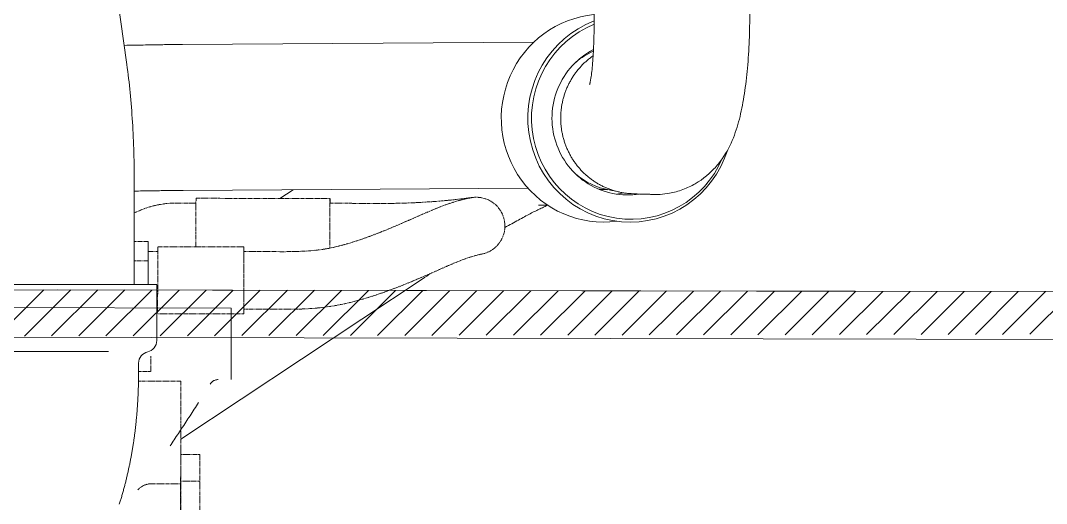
# Model space of a CAD drawing. Extents: x 766778 to 845620, y 133762 to 209800.
# Drawn here: x 787161 to 787697, y 190345 to 190597 of the extents above; entities that cross this region are included whole.
import ezdxf

# ---------------------------------------------------------------- set-up
doc = ezdxf.new("R2010")
doc.units = 0
doc.header["$MEASUREMENT"] = 0
doc.linetypes.add('PHANTOM', pattern=[2.5, 1.25, -0.25, 0.25, -0.25, 0.25, -0.25])
doc.layers.get('0').update_dxf_attribs({"color": 1, "linetype": 'CONTINUOUS'})
for name, color, linetype, lineweight in [('LA-4748_SHOWN', 2, 'CONTINUOUS', 53), ('LA-5075_SHOWN', 2, 'CONTINUOUS', 53), ('PHANTOM_LINES', 4, 'PHANTOM', 25)]:
    doc.layers.add(name, color=color, linetype=linetype, lineweight=lineweight)

# ---------------------------------------------------------------- blocks, each defined once
blk = doc.blocks.new('HE 3516C HSL RH')
at = {"layer": 'LA-5075_SHOWN', "color": 252, "lineweight": 5}
for p, q in [((-6041.42, 185.18), (-6050.39, 249.07)), ((-6012.44, 195.74), (-5828.94, 197.2)), ((-6037.42, 70.29), (-6037.42, 122.95)), ((-6011.83, 119.55), (-5831.72, 120.98)), ((-5954.47, 120), (-5961.35, 115.42)), ((-5794.6, 120.45), (-5790.83, 120.32)), ((-5821.54, 112.2), (-5826.18, 112.2)), ((-6125.52, 70.29), (-6025.52, 70.29)), ((-6025.52, 41.03), (-6025.52, 70.29)), ((-5886.88, 73.46), (-6012.91, -10.47)), ((-6079.42, 35.29), (-6100.38, 35.29)), ((-6079.42, 35.29), (-6071.63, 35.29)), ((-6050.67, 35.29), (-6071.63, 35.29)), ((-6035.02, 23.49), (-6035.02, 29.29))]:
    blk.add_line(p, q, dxfattribs=at)
at = {"layer": 'LA-5075_SHOWN', "color": 252, "lineweight": 5, "flags": 128}
for points in [[(-5797.41, 207.65), (-5797.73, 232.15), (-5798.09, 256.66), (-5798.46, 281.16), (-5798.81, 305.66), (-5798.99, 317.91), (-5799.19, 330.16), (-5799.64, 354.66), (-5800.15, 379.16), (-5800.68, 403.66)], [(-5712.95, 396.83), (-5713.46, 373.18), (-5713.94, 349.54), (-5714.36, 325.89), (-5714.55, 314.07), (-5714.72, 302.24), (-5715.04, 278.59), (-5715.4, 254.95), (-5715.76, 231.3), (-5716.08, 207.65)], [(-5799.66, 175.19), (-5799.65, 175.21), (-5799.64, 175.25), (-5799.62, 175.32), (-5799.6, 175.42), (-5799.57, 175.55), (-5799.53, 175.7), (-5799.49, 175.88), (-5799.45, 176.09), (-5799.4, 176.32), (-5799.35, 176.57), (-5799.29, 176.84), (-5799.24, 177.14), (-5799.18, 177.45), (-5799.13, 177.79), (-5799.07, 178.14), (-5799.01, 178.52), (-5798.88, 179.31), (-5798.76, 180.16), (-5798.65, 181.07), (-5798.53, 182.04), (-5798.41, 183.05), (-5798.31, 184.11), (-5798.2, 185.2), (-5798.1, 186.34), (-5798.01, 187.51), (-5797.92, 188.72), (-5797.84, 189.96), (-5797.76, 191.23), (-5797.69, 192.52), (-5797.63, 193.82), (-5797.58, 195.15), (-5797.53, 196.5), (-5797.49, 197.86), (-5797.45, 199.24), (-5797.42, 200.63), (-5797.41, 202.02), (-5797.39, 203.42), (-5797.39, 204.83), (-5797.39, 206.24), (-5797.41, 207.65)], [(-5716.08, 207.65), (-5716.11, 205.79), (-5716.14, 203.93), (-5716.19, 202.07), (-5716.24, 200.22), (-5716.31, 198.36), (-5716.39, 196.52), (-5716.47, 194.68), (-5716.57, 192.86), (-5716.68, 191.04), (-5716.79, 189.25), (-5716.92, 187.47), (-5717.06, 185.7), (-5717.21, 183.96), (-5717.37, 182.22), (-5717.54, 180.51), (-5717.72, 178.81), (-5717.91, 177.13), (-5718.11, 175.47), (-5718.33, 173.83), (-5718.55, 172.22), (-5718.78, 170.62), (-5719.03, 169.05), (-5719.28, 167.51), (-5719.55, 165.98), (-5719.82, 164.48), (-5720.11, 163), (-5720.41, 161.54), (-5720.73, 160.09), (-5721.06, 158.66), (-5721.41, 157.24), (-5721.78, 155.84), (-5722.18, 154.44), (-5722.59, 153.05), (-5723.04, 151.67), (-5723.5, 150.29), (-5724, 148.91), (-5724.53, 147.53), (-5725.1, 146.14), (-5725.71, 144.76), (-5726.36, 143.37), (-5727.06, 141.98), (-5727.81, 140.6), (-5728.61, 139.23), (-5729.46, 137.86), (-5730.38, 136.5), (-5731.36, 135.14), (-5731.87, 134.48), (-5732.4, 133.81), (-5732.94, 133.15), (-5733.5, 132.5), (-5734.08, 131.86), (-5734.66, 131.22), (-5735.89, 129.98), (-5737.17, 128.77), (-5738.51, 127.61), (-5739.9, 126.5), (-5741.34, 125.44), (-5742.82, 124.44), (-5744.35, 123.5), (-5745.12, 123.06), (-5745.91, 122.63), (-5746.71, 122.22), (-5747.53, 121.83), (-5748.35, 121.45), (-5749.18, 121.09), (-5750.87, 120.42), (-5752.59, 119.83), (-5753.46, 119.56), (-5754.34, 119.31), (-5755.22, 119.07), (-5756.11, 118.86), (-5757, 118.67), (-5757.89, 118.5)], [(-6042.82, 195.21), (-6041.5, 195.24), (-6040.19, 195.27), (-6038.91, 195.29), (-6037.65, 195.32), (-6036.42, 195.35), (-6035.2, 195.37), (-6034.02, 195.39), (-6032.85, 195.42), (-6031.71, 195.44), (-6030.6, 195.46), (-6029.5, 195.48), (-6028.44, 195.5), (-6027.4, 195.52), (-6026.38, 195.54), (-6025.39, 195.56), (-6024.42, 195.57), (-6023.48, 195.59), (-6022.57, 195.61), (-6021.68, 195.62), (-6020.82, 195.64), (-6019.98, 195.65), (-6019.17, 195.66), (-6018.38, 195.67), (-6017.62, 195.68), (-6016.89, 195.69), (-6016.18, 195.7), (-6015.49, 195.71), (-6014.83, 195.72), (-6014.19, 195.73), (-6013.58, 195.73), (-6013, 195.74), (-6012.44, 195.74)], [(-5797.65, 193.47), (-5799.19, 192.63), (-5800.69, 191.73), (-5802.15, 190.76), (-5803.56, 189.72), (-5804.93, 188.62), (-5806.26, 187.46), (-5807.53, 186.24), (-5808.74, 184.97), (-5809.9, 183.64), (-5811, 182.26), (-5812.04, 180.83), (-5813.02, 179.35), (-5813.93, 177.84), (-5814.78, 176.28), (-5815.55, 174.68), (-5816.26, 173.06), (-5816.9, 171.4), (-5817.46, 169.71), (-5817.95, 168), (-5818.36, 166.27), (-5818.7, 164.53), (-5818.96, 162.76), (-5819.14, 160.99), (-5819.25, 159.22), (-5819.28, 157.44), (-5819.23, 155.65), (-5819.1, 153.88), (-5818.9, 152.11), (-5818.62, 150.35), (-5818.26, 148.61), (-5817.83, 146.88), (-5817.32, 145.18), (-5816.74, 143.5), (-5816.09, 141.85), (-5815.37, 140.23), (-5814.57, 138.64), (-5813.71, 137.1), (-5812.78, 135.59), (-5811.79, 134.13), (-5810.73, 132.71), (-5809.62, 131.34), (-5808.44, 130.03), (-5807.21, 128.77), (-5805.93, 127.56), (-5804.59, 126.42), (-5803.21, 125.33), (-5801.78, 124.31), (-5800.31, 123.36), (-5798.8, 122.47), (-5797.25, 121.65), (-5795.67, 120.91), (-5794.06, 120.23), (-5792.42, 119.63), (-5790.76, 119.1), (-5789.07, 118.65), (-5787.37, 118.27), (-5785.66, 117.97), (-5783.93, 117.75), (-5782.19, 117.6), (-5780.45, 117.54), (-5778.71, 117.55), (-5776.97, 117.64), (-5775.23, 117.81), (-5773.51, 118.06)], [(-5797.82, 190.22), (-5798.23, 189.93), (-5798.63, 189.64), (-5799.03, 189.34), (-5799.42, 189.04), (-5799.81, 188.74), (-5800.2, 188.42), (-5800.58, 188.11), (-5800.96, 187.79), (-5801.34, 187.46), (-5801.71, 187.13), (-5802.07, 186.79), (-5802.44, 186.45), (-5802.8, 186.11), (-5803.15, 185.76), (-5803.5, 185.4), (-5803.84, 185.04), (-5804.19, 184.68), (-5804.52, 184.31), (-5804.85, 183.94), (-5805.18, 183.56), (-5805.5, 183.18), (-5805.82, 182.8), (-5806.13, 182.41), (-5806.44, 182.02), (-5806.74, 181.62), (-5807.04, 181.22), (-5807.33, 180.82), (-5807.62, 180.41), (-5807.9, 180), (-5808.18, 179.58), (-5808.45, 179.16), (-5808.71, 178.74), (-5808.97, 178.31), (-5809.23, 177.89), (-5809.48, 177.45), (-5809.73, 177.02), (-5809.96, 176.58), (-5810.2, 176.14), (-5810.43, 175.69), (-5810.65, 175.25), (-5810.87, 174.8), (-5811.08, 174.34), (-5811.28, 173.89), (-5811.48, 173.43), (-5811.68, 172.97), (-5811.87, 172.51), (-5812.05, 172.04), (-5812.23, 171.57), (-5812.4, 171.1), (-5812.56, 170.63), (-5812.72, 170.15), (-5812.88, 169.68), (-5813.02, 169.2), (-5813.16, 168.72), (-5813.3, 168.24), (-5813.43, 167.75), (-5813.55, 167.27), (-5813.67, 166.78), (-5813.78, 166.29), (-5813.88, 165.8), (-5813.98, 165.31), (-5814.08, 164.82), (-5814.16, 164.33), (-5814.24, 163.83), (-5814.32, 163.33), (-5814.38, 162.84), (-5814.45, 162.34), (-5814.5, 161.84), (-5814.55, 161.34), (-5814.59, 160.84), (-5814.63, 160.34), (-5814.66, 159.84), (-5814.68, 159.34), (-5814.7, 158.84), (-5814.71, 158.34), (-5814.72, 157.84), (-5814.72, 157.34), (-5814.71, 156.84), (-5814.7, 156.34), (-5814.68, 155.84), (-5814.65, 155.33), (-5814.62, 154.83), (-5814.58, 154.33), (-5814.54, 153.83), (-5814.49, 153.34), (-5814.43, 152.84), (-5814.37, 152.34), (-5814.3, 151.84), (-5814.22, 151.35), (-5814.14, 150.86), (-5814.05, 150.36), (-5813.96, 149.87), (-5813.85, 149.38), (-5813.75, 148.89), (-5813.64, 148.4), (-5813.52, 147.92), (-5813.39, 147.43), (-5813.26, 146.95), (-5813.12, 146.47), (-5812.98, 145.99), (-5812.83, 145.51), (-5812.68, 145.03), (-5812.52, 144.56), (-5812.35, 144.09), (-5812.18, 143.62), (-5812, 143.15), (-5811.81, 142.68), (-5811.62, 142.22), (-5811.43, 141.76), (-5811.23, 141.3), (-5811.02, 140.85), (-5810.81, 140.4), (-5810.59, 139.95), (-5810.36, 139.5), (-5810.13, 139.06), (-5809.9, 138.62), (-5809.66, 138.18), (-5809.41, 137.74), (-5809.16, 137.31), (-5808.9, 136.88), (-5808.64, 136.46), (-5808.37, 136.04), (-5808.1, 135.62), (-5807.82, 135.21), (-5807.54, 134.8), (-5807.25, 134.39), (-5806.95, 133.99), (-5806.66, 133.59), (-5806.35, 133.19), (-5806.04, 132.8), (-5805.73, 132.41), (-5805.41, 132.03), (-5805.09, 131.65), (-5804.76, 131.28), (-5804.43, 130.9), (-5804.09, 130.54), (-5803.75, 130.18), (-5803.4, 129.82), (-5803.05, 129.46), (-5802.7, 129.12), (-5802.34, 128.77), (-5801.97, 128.43), (-5801.61, 128.1), (-5801.23, 127.77), (-5800.86, 127.44), (-5800.48, 127.12), (-5800.09, 126.81), (-5799.71, 126.5), (-5799.31, 126.19), (-5798.92, 125.89), (-5798.52, 125.6), (-5798.12, 125.31), (-5797.71, 125.02), (-5797.3, 124.74), (-5796.88, 124.47), (-5796.47, 124.2), (-5796.05, 123.94), (-5795.62, 123.68), (-5795.2, 123.43), (-5794.77, 123.18), (-5794.34, 122.94), (-5793.9, 122.7), (-5793.46, 122.47), (-5793.02, 122.25), (-5792.58, 122.03), (-5792.13, 121.82), (-5791.68, 121.61), (-5791.23, 121.41), (-5790.78, 121.22), (-5790.32, 121.03), (-5789.86, 120.84), (-5789.4, 120.66), (-5788.94, 120.49), (-5788.47, 120.33), (-5788, 120.17), (-5787.54, 120.01), (-5787.06, 119.87), (-5786.59, 119.72), (-5786.12, 119.59), (-5785.64, 119.46), (-5785.16, 119.34), (-5784.68, 119.22), (-5784.2, 119.11), (-5783.72, 119), (-5783.24, 118.91), (-5782.75, 118.81), (-5782.27, 118.73), (-5781.78, 118.65), (-5781.29, 118.57), (-5780.8, 118.51), (-5780.31, 118.45), (-5779.82, 118.39), (-5779.33, 118.34), (-5778.84, 118.3), (-5778.34, 118.27), (-5777.85, 118.24)], [(-6037.42, 122.95), (-6037.43, 124.99), (-6037.44, 127.02), (-6037.46, 129.06), (-6037.49, 131.09), (-6037.52, 133.12), (-6037.56, 135.15), (-6037.61, 137.17), (-6037.67, 139.19), (-6037.74, 141.21), (-6037.81, 143.22), (-6037.9, 145.22), (-6037.99, 147.22), (-6038.09, 149.21), (-6038.19, 151.2), (-6038.3, 153.18), (-6038.43, 155.15), (-6038.55, 157.11), (-6038.69, 159.06), (-6038.84, 161), (-6038.99, 162.93), (-6039.15, 164.86), (-6039.32, 166.77), (-6039.49, 168.67), (-6039.67, 170.55), (-6039.86, 172.43), (-6040.06, 174.29), (-6040.27, 176.14), (-6040.48, 177.98), (-6040.7, 179.8), (-6040.93, 181.61), (-6041.17, 183.4), (-6041.42, 185.18)], [(-6037.42, 119.11), (-6036.29, 119.13), (-6035.18, 119.15), (-6034.08, 119.18), (-6033.01, 119.2), (-6031.95, 119.22), (-6030.92, 119.24), (-6029.91, 119.26), (-6028.92, 119.28), (-6027.95, 119.3), (-6027, 119.31), (-6026.07, 119.33), (-6025.16, 119.35), (-6024.27, 119.36), (-6023.41, 119.38), (-6022.57, 119.39), (-6021.75, 119.41), (-6020.95, 119.42), (-6020.17, 119.44), (-6019.42, 119.45), (-6018.69, 119.46), (-6017.99, 119.47), (-6017.3, 119.48), (-6016.65, 119.49), (-6016.01, 119.5), (-6015.4, 119.51), (-6014.82, 119.51), (-6014.26, 119.52), (-6013.72, 119.53), (-6013.21, 119.53), (-6012.73, 119.54), (-6012.27, 119.54), (-6011.83, 119.55)], [(-5785.36, 117.93), (-5784.44, 118.07), (-5783.52, 118.24), (-5782.6, 118.42), (-5781.69, 118.63)], [(-5767.5, 117.88), (-5767.64, 117.89), (-5767.79, 117.89), (-5768.16, 117.91), (-5768.6, 117.92), (-5769.11, 117.93), (-5769.67, 117.95), (-5770.3, 117.97), (-5770.96, 117.98), (-5771.67, 118), (-5772.4, 118.02), (-5773.16, 118.04), (-5774.72, 118.1), (-5776.29, 118.16), (-5777.85, 118.24)], [(-5757.9, 118.5), (-5759.09, 118.3), (-5760.28, 118.13), (-5761.48, 118), (-5762.69, 117.91), (-5763.89, 117.85), (-5765.1, 117.82), (-5766.3, 117.83), (-5767.51, 117.88)], [(-5821.42, 112.13), (-5821.83, 111.95), (-5822.27, 111.75), (-5822.73, 111.54), (-5823.21, 111.32), (-5823.72, 111.09), (-5824.24, 110.84), (-5824.79, 110.58), (-5825.36, 110.31), (-5825.95, 110.02), (-5826.55, 109.72), (-5827.18, 109.41), (-5827.82, 109.09), (-5828.48, 108.76), (-5829.15, 108.41), (-5829.85, 108.05), (-5830.55, 107.69), (-5831.28, 107.31), (-5832.02, 106.92), (-5832.77, 106.52), (-5833.54, 106.1), (-5834.33, 105.68), (-5835.13, 105.25), (-5835.94, 104.81), (-5836.76, 104.35), (-5837.6, 103.89), (-5838.45, 103.42), (-5839.31, 102.94), (-5840.19, 102.45), (-5841.07, 101.94), (-5841.97, 101.43), (-5842.88, 100.92), (-5843.8, 100.39)], [(-5882.24, 76.54), (-5883.4, 75.77), (-5884.56, 75.01), (-5885.72, 74.24), (-5886.88, 73.46)], [(-6044.93, -44.44), (-6044.77, -43.93), (-6044.62, -43.42), (-6044.46, -42.91), (-6044.31, -42.4), (-6044.15, -41.89), (-6044, -41.38), (-6043.85, -40.86), (-6043.7, -40.35), (-6043.56, -39.84), (-6043.41, -39.33), (-6043.26, -38.82), (-6043.12, -38.31), (-6042.98, -37.8), (-6042.84, -37.29), (-6042.7, -36.77), (-6042.56, -36.26), (-6042.43, -35.75), (-6042.29, -35.24), (-6042.16, -34.73), (-6042.03, -34.21), (-6041.9, -33.7), (-6041.77, -33.19), (-6041.64, -32.68), (-6041.51, -32.16), (-6041.39, -31.65), (-6041.26, -31.14), (-6041.14, -30.62), (-6041.02, -30.11), (-6040.9, -29.6), (-6040.78, -29.08), (-6040.66, -28.57), (-6040.55, -28.06), (-6040.43, -27.54), (-6040.32, -27.03), (-6040.2, -26.51), (-6040.09, -26), (-6039.98, -25.48), (-6039.88, -24.97), (-6039.77, -24.46), (-6039.66, -23.94), (-6039.56, -23.43), (-6039.46, -22.91), (-6039.35, -22.4), (-6039.25, -21.88), (-6039.15, -21.37), (-6039.06, -20.85), (-6038.96, -20.34), (-6038.86, -19.82), (-6038.77, -19.31), (-6038.68, -18.79), (-6038.58, -18.28), (-6038.49, -17.76), (-6038.4, -17.25), (-6038.32, -16.73), (-6038.23, -16.22), (-6038.14, -15.7), (-6038.06, -15.18), (-6037.98, -14.67), (-6037.89, -14.15), (-6037.81, -13.64), (-6037.73, -13.12), (-6037.66, -12.61), (-6037.58, -12.09), (-6037.5, -11.58), (-6037.43, -11.06), (-6037.36, -10.54), (-6037.28, -10.03), (-6037.21, -9.51), (-6037.14, -9), (-6037.07, -8.48), (-6037.01, -7.96), (-6036.94, -7.45), (-6036.87, -6.93), (-6036.81, -6.42), (-6036.75, -5.9), (-6036.69, -5.39), (-6036.63, -4.87), (-6036.57, -4.35), (-6036.51, -3.84), (-6036.45, -3.32), (-6036.4, -2.81), (-6036.34, -2.29), (-6036.29, -1.78), (-6036.24, -1.26), (-6036.18, -0.74), (-6036.13, -0.23), (-6036.09, 0.29), (-6036.04, 0.8), (-6035.99, 1.32), (-6035.95, 1.83), (-6035.9, 2.35), (-6035.86, 2.87), (-6035.82, 3.38), (-6035.78, 3.9), (-6035.74, 4.41), (-6035.7, 4.93), (-6035.66, 5.45), (-6035.62, 5.96), (-6035.59, 6.48), (-6035.55, 6.99), (-6035.52, 7.51), (-6035.49, 8.02), (-6035.46, 8.54), (-6035.43, 9.06), (-6035.4, 9.57), (-6035.37, 10.09), (-6035.34, 10.6), (-6035.32, 11.12), (-6035.29, 11.63), (-6035.27, 12.15), (-6035.25, 12.67), (-6035.23, 13.18), (-6035.21, 13.7), (-6035.19, 14.21), (-6035.17, 14.73), (-6035.15, 15.24), (-6035.14, 15.76), (-6035.12, 16.27), (-6035.11, 16.79), (-6035.1, 17.31), (-6035.08, 17.82), (-6035.07, 18.34), (-6035.06, 18.85), (-6035.05, 19.37), (-6035.05, 19.88), (-6035.04, 20.4), (-6035.04, 20.91), (-6035.03, 21.43), (-6035.03, 21.95), (-6035.02, 22.46), (-6035.02, 22.98), (-6035.02, 23.49)]]:
    blk.add_lwpolyline(points, dxfattribs=at)
at = {"layer": 'LA-5075_SHOWN', "color": 252, "lineweight": 5}
for centre, start, end in [((-6031.52, 41.03), 282.0248, 0), ((-6029.02, 29.29), 102.0246, 180)]:
    blk.add_arc(centre, 6, start, end, dxfattribs=at)
for centre, major_axis, ratio, start_param, end_param in [((-5792.29, 157.66), (0, 54.3), 0.984808, 0.096801, 3.27153), ((-5778.43, 157.66), (0, 54.3), 0.984808, 0.362952, 4.4046), ((-5777.98, 157.66), (0, -52.8), 0.984808, 3.524262, 7.444427), ((-5782.79, 157.66), (0, 38.1), 0.984808, 0.40826, 0.698039), ((-5782.79, 157.66), (0, -38.1), 0.984808, 5.585146, 6.108652), ((-5789.56, 158.4), (-1.27, -38.08), 0.98362, 6.163042, 6.300659), ((-5782.79, 157.66), (0, -38.1), 0.984808, 6.108652, 6.177159)]:
    blk.add_ellipse(centre, major_axis=major_axis, ratio=ratio, start_param=start_param, end_param=end_param, dxfattribs=at)
blk = doc.blocks.new('A$C7EB86452')
at = {"color": 252, "linetype": 'Continuous', "lineweight": 5}
for p, q in [((720.44, -818.75), (29.22, -721.61)), ((1.33, -742.63), (757.56, -849.22)), ((141.94, -761.89), (169.27, -741.29)), ((156, -763.81), (183.27, -743.26)), ((628.58, -805.84), (176.16, -742.26)), ((170.06, -765.74), (197.28, -745.23)), ((184.12, -767.66), (211.28, -747.2)), ((198.18, -769.59), (225.28, -749.16)), ((212.24, -771.52), (239.29, -751.13)), ((226.3, -773.44), (253.29, -753.1)), ((240.36, -775.37), (267.3, -755.07)), ((254.42, -777.29), (281.3, -757.04)), ((268.48, -779.22), (295.31, -759.01)), ((282.54, -781.14), (309.31, -760.97)), ((296.61, -783.07), (323.32, -762.94)), ((310.67, -785), (337.32, -764.91)), ((324.73, -786.92), (351.32, -766.88)), ((338.79, -788.85), (365.33, -768.85)), ((352.85, -790.77), (379.33, -770.81)), ((366.91, -792.7), (393.34, -772.78)), ((380.97, -794.62), (407.34, -774.75)), ((395.03, -796.55), (421.35, -776.72)), ((409.09, -798.48), (435.35, -778.69)), ((423.15, -800.4), (449.36, -780.66)), ((437.21, -802.33), (463.36, -782.62)), ((451.28, -804.25), (477.37, -784.59)), ((465.34, -806.18), (491.37, -786.56)), ((479.4, -808.1), (505.37, -788.53)), ((493.46, -810.03), (519.38, -790.5)), ((507.52, -811.96), (533.38, -792.46)), ((521.58, -813.88), (547.39, -794.43)), ((535.64, -815.81), (561.39, -796.4)), ((549.7, -817.73), (575.4, -798.37)), ((563.76, -819.66), (589.4, -800.34)), ((577.82, -821.58), (603.41, -802.31)), ((591.88, -823.51), (617.41, -804.27)), ((605.95, -825.43), (631.42, -806.24)), ((620.01, -827.36), (645.42, -808.21)), ((634.07, -829.29), (659.42, -810.18)), ((648.13, -831.21), (673.43, -812.15)), ((662.19, -833.14), (687.43, -814.12)), ((676.25, -835.06), (701.44, -816.08))]:
    blk.add_line(p, q, dxfattribs=at)
at = {"layer": 'LA-5075_SHOWN', "color": 252, "lineweight": 5}
blk.add_line((305.48, -707.39), (298.03, -710.97), dxfattribs=at)
at = {"layer": 'PHANTOM_LINES', "color": 252, "lineweight": 5}
for p, q in [((254.29, -707.34), (244.4, -705.95)), ((254.65, -704.87), (323.97, -714.61)), ((219.56, -722.78), (226.83, -723.8)), ((225.4, -733.8), (226.83, -723.8)), ((226.83, -723.8), (226.12, -728.96)), ((275.97, -733.44), (231.41, -727.18)), ((218.15, -732.78), (225.4, -733.8)), ((223.68, -746.09), (225.4, -733.8)), ((231.05, -729.65), (226.11, -728.96)), ((271.1, -768.1), (226.54, -761.84)), ((219.88, -783.29), (218.77, -791.22)), ((219.91, -783.3), (218.8, -791.22)), ((212.49, -790.33), (218.8, -791.22)), ((211.77, -795.28), (233.69, -798.36)), ((228.52, -835.15), (233.69, -798.36)), ((228.52, -835.15), (228.49, -835.41)), ((228.51, -835.17), (228.49, -835.41)), ((205.07, -1002.66), (228.45, -836.3)), ((214.88, -1004.04), (238.26, -837.67)), ((238.26, -837.67), (228.45, -836.3)), ((204.88, -1003.35), (227.04, -845.63)), ((211.37, -849.36), (226.23, -851.44)), ((236.32, -851.43), (226.52, -850.06))]:
    blk.add_line(p, q, dxfattribs=at)
at = {"layer": 'PHANTOM_LINES', "color": 252, "lineweight": 5, "flags": 128}
for points in [[(244.4, -705.95), (242.97, -705.77), (241.53, -705.64), (240.1, -705.54), (238.66, -705.48), (237.21, -705.47), (235.77, -705.5), (234.33, -705.57), (232.89, -705.68), (231.46, -705.83), (230.03, -706.02), (228.61, -706.25), (227.19, -706.53), (225.79, -706.84), (224.39, -707.2), (223, -707.6), (221.63, -708.03)], [(323.61, -717.09), (331.99, -718.25), (336.18, -718.84), (340.37, -719.43), (344.56, -720.02), (348.76, -720.62), (350.85, -720.92), (351.9, -721.07), (352.95, -721.21), (353.99, -721.35), (355.04, -721.49), (356.08, -721.62), (357.12, -721.75), (358.15, -721.87), (359.17, -721.99), (360.19, -722.11), (361.21, -722.22), (362.21, -722.33), (363.2, -722.43), (364.18, -722.53), (365.14, -722.63), (366.09, -722.72), (367.03, -722.81), (367.95, -722.89), (368.85, -722.97), (369.75, -723.04), (370.63, -723.12), (371.49, -723.19), (372.35, -723.25), (373.19, -723.32), (374.01, -723.38), (374.82, -723.43), (375.62, -723.49), (376.4, -723.54), (377.17, -723.59), (378.67, -723.68), (380.11, -723.77), (381.5, -723.84), (382.84, -723.91), (384.12, -723.97), (385.35, -724.02), (386.52, -724.07), (387.64, -724.11), (388.71, -724.15), (389.72, -724.18), (390.68, -724.2), (391.59, -724.23), (392.43, -724.24), (393.22, -724.26), (393.95, -724.27), (394.62, -724.28), (395.22, -724.29), (395.76, -724.29), (396.24, -724.3), (396.64, -724.3), (396.98, -724.3), (397.24, -724.3), (397.34, -724.3), (397.42, -724.3), (397.48, -724.3), (397.51, -724.3), (397.53, -724.3), (397.57, -724.3), (397.59, -724.3), (397.64, -724.3), (397.72, -724.3), (397.83, -724.3), (398.09, -724.3), (398.35, -724.31), (398.87, -724.35), (399.4, -724.4), (399.93, -724.47), (400.45, -724.56), (400.97, -724.67), (401.99, -724.94), (402.99, -725.29), (403.97, -725.7), (404.92, -726.18), (405.83, -726.73), (406.7, -727.34), (407.52, -728.01), (408.29, -728.74), (409.01, -729.52), (409.68, -730.35), (410.28, -731.22), (410.82, -732.14), (411.29, -733.09), (411.7, -734.07), (412.04, -735.08), (412.3, -736.11), (412.48, -737.15), (412.6, -738.21), (412.64, -739.27), (412.61, -740.33), (412.5, -741.38)], [(275.62, -735.9), (285.12, -737.22), (289.89, -737.89), (294.68, -738.57), (297.08, -738.9), (299.48, -739.21), (301.88, -739.49), (304.28, -739.75), (306.68, -739.97), (309.08, -740.15), (311.48, -740.29), (313.87, -740.37), (316.26, -740.39), (317.45, -740.38), (318.63, -740.34), (319.82, -740.3), (321.01, -740.23), (322.19, -740.14), (323.37, -740.03), (325.72, -739.78), (328.06, -739.49), (330.39, -739.15), (332.71, -738.78), (335.01, -738.38), (337.29, -737.95), (339.56, -737.5), (341.81, -737.02), (344.04, -736.52), (346.24, -736), (348.42, -735.47), (350.58, -734.93), (352.72, -734.38), (354.83, -733.82), (356.93, -733.25), (358.99, -732.68), (361.03, -732.12), (363.04, -731.55), (365.02, -730.99), (366.97, -730.44), (368.88, -729.9), (370.75, -729.37), (372.58, -728.86), (374.38, -728.37), (376.14, -727.9), (377.86, -727.45), (379.54, -727.03), (381.18, -726.63), (382.78, -726.27), (383.57, -726.11), (384.34, -725.95), (385.09, -725.8), (385.83, -725.66), (386.55, -725.53), (387.25, -725.41), (387.93, -725.29), (388.59, -725.18), (389.24, -725.09), (389.86, -725), (390.46, -724.91), (391.04, -724.84), (391.6, -724.77), (392.14, -724.7), (392.66, -724.64), (393.15, -724.59), (393.62, -724.55), (394.06, -724.5), (394.48, -724.47), (394.88, -724.44), (395.24, -724.41), (395.59, -724.39), (395.9, -724.37), (396.18, -724.35), (396.44, -724.34), (396.67, -724.32), (396.87, -724.32), (397.04, -724.31), (397.18, -724.31), (397.22, -724.3), (397.23, -724.3)], [(412.5, -741.38), (412.38, -742.09), (412.23, -742.8), (412.04, -743.5), (411.82, -744.19), (411.57, -744.87), (411.28, -745.53), (410.97, -746.18), (410.62, -746.81), (410.24, -747.43), (409.84, -748.02), (409.4, -748.6), (408.94, -749.16), (408.45, -749.69), (407.94, -750.2), (407.41, -750.68), (406.85, -751.14), (406.26, -751.57), (405.66, -751.97), (405.04, -752.34), (404.41, -752.68), (403.76, -752.99), (403.09, -753.27), (402.41, -753.52), (401.72, -753.73), (401.02, -753.91), (400.31, -754.05), (399.6, -754.16), (398.89, -754.24), (398.53, -754.27), (398.36, -754.28), (398.21, -754.28), (398.12, -754.29), (398.07, -754.29), (398.04, -754.29), (398.03, -754.29), (398.02, -754.29), (397.98, -754.29), (397.91, -754.29), (397.8, -754.3), (397.65, -754.31), (397.47, -754.32), (397.24, -754.34), (396.98, -754.36), (396.68, -754.38), (396.35, -754.41), (395.97, -754.45), (395.57, -754.5), (395.12, -754.55), (394.65, -754.61), (394.13, -754.68), (393.59, -754.76), (393.01, -754.85), (392.4, -754.95), (391.76, -755.07), (391.08, -755.2), (390.36, -755.34), (389.61, -755.5), (388.83, -755.67), (388.01, -755.85), (387.16, -756.05), (386.28, -756.27), (385.37, -756.49), (384.42, -756.74), (383.45, -756.99), (382.45, -757.26), (381.42, -757.54), (380.36, -757.83), (379.29, -758.13), (378.19, -758.44), (377.07, -758.75), (375.94, -759.07), (374.79, -759.4), (373.62, -759.73), (372.44, -760.07), (371.25, -760.4), (370.05, -760.74), (368.83, -761.08), (367.6, -761.42), (366.36, -761.77), (365.11, -762.11), (363.85, -762.45), (362.58, -762.79), (361.3, -763.13), (360.01, -763.47), (358.72, -763.81), (356.1, -764.47), (353.46, -765.12), (350.79, -765.74), (348.09, -766.34), (345.37, -766.92), (342.63, -767.47), (339.87, -767.98), (337.08, -768.46), (334.28, -768.9), (331.47, -769.29), (328.64, -769.64), (325.81, -769.94), (324.39, -770.06), (322.96, -770.17), (321.53, -770.26), (320.1, -770.33), (318.66, -770.38), (317.23, -770.42), (314.35, -770.44), (311.46, -770.4), (308.58, -770.29), (305.69, -770.11), (302.81, -769.88), (299.94, -769.58), (297.08, -769.22), (294.23, -768.81), (288.54, -767.99), (282.84, -767.19), (271.44, -765.62)], [(227.04, -845.63), (227.59, -841.7), (227.65, -841.33), (228.03, -838.58), (228.1, -838.13), (228.16, -837.67), (228.23, -837.19), (228.3, -836.69), (228.37, -836.19), (228.44, -835.67), (228.52, -835.15)]]:
    blk.add_lwpolyline(points, dxfattribs=at)
at = {"layer": 'PHANTOM_LINES', "color": 252, "lineweight": 5}
blk.add_arc((209.98, -859.26), 10, 82, 129.7374, dxfattribs=at)
for centre, major_axis, start_param, end_param in [((252.22, -722.2), (2.44, 17.33), 0, 1.570796), ((321.53, -731.94), (2.44, 17.33), 5.742086, 7.853982), ((321.53, -731.94), (2.23, 15.84), 5.927764, 7.853982), ((252.22, -722.2), (2.44, 17.33), 1.570796, 2.034365), ((228.97, -744.51), (2.44, 17.33), 0, 3.141593), ((224.02, -743.81), (2.09, 14.85), 0, 1.724903), ((273.53, -750.77), (2.44, 17.33), 0, 3.141593), ((273.53, -750.77), (2.44, 17.33), 5.743416, 6.283185), ((321.53, -731.94), (2.44, 17.33), 1.570796, 2.072136), ((321.53, -731.94), (-2.23, -15.84), 4.712389, 5.265841), ((273.53, -750.77), (2.23, 15.84), 0, 3.141593), ((273.53, -750.77), (2.23, 15.84), 5.929921, 6.283185), ((273.53, -750.77), (-2.44, -17.33), 0, 0.541318), ((273.53, -750.77), (-2.23, -15.84), 0, 0.355772)]:
    blk.add_ellipse(centre, major_axis=major_axis, ratio=0.001395, start_param=start_param, end_param=end_param, dxfattribs=at)
at = {"rotation": 352.0000000000881}
blk.add_blockref('HE 3516C HSL RH', (6185.31, -1654.92), dxfattribs=at)
blk = doc.blocks.new('ENGINE')
at = {"layer": 'LA-4748_SHOWN', "color": 252, "lineweight": 5}
for p, q in [((946220.29, 205135.71), (946070.3, 205136.5)), ((946220.29, 205135.71), (946220.1, 205098.34)), ((946209.51, 205096.49), (946209.19, 205096.04)), ((946209.87, 205096.9), (946209.51, 205096.49)), ((946210.1, 205097.12), (946209.87, 205096.9)), ((946210.35, 205097.32), (946210.1, 205097.12)), ((946210.61, 205097.51), (946210.35, 205097.32)), ((946210.88, 205097.68), (946210.61, 205097.51)), ((946211.17, 205097.84), (946210.88, 205097.68)), ((946211.46, 205097.97), (946211.17, 205097.84)), ((946211.76, 205098.09), (946211.46, 205097.97)), ((946212.06, 205098.19), (946211.76, 205098.09)), ((946212.38, 205098.26), (946212.06, 205098.19)), ((946212.69, 205098.32), (946212.38, 205098.26)), ((946213.01, 205098.36), (946212.69, 205098.32)), ((946213.15, 205098.37), (946213.01, 205098.36)), ((946213.26, 205098.37), (946213.15, 205098.37)), ((946213.32, 205098.37), (946213.26, 205098.37)), ((946213.35, 205098.37), (946213.32, 205098.37)), ((946213.38, 205098.37), (946213.35, 205098.37)), ((946213.39, 205098.37), (946213.38, 205098.37)), ((946200.82, 205082.97), (946200.27, 205082.11)), ((946201.38, 205083.83), (946200.82, 205082.97)), ((946201.94, 205084.69), (946201.38, 205083.83)), ((946202.49, 205085.55), (946201.94, 205084.69)), ((946203.05, 205086.41), (946202.49, 205085.55)), ((946197.49, 205077.87), (946196.93, 205077.03)), ((946198.04, 205078.71), (946197.49, 205077.87)), ((946198.6, 205079.56), (946198.04, 205078.71)), ((946199.16, 205080.41), (946198.6, 205079.56)), ((946199.71, 205081.26), (946199.16, 205080.41)), ((946200.27, 205082.11), (946199.71, 205081.26)), ((946193.61, 205072.01), (946193.05, 205071.18)), ((946194.16, 205072.84), (946193.61, 205072.01)), ((946194.71, 205073.67), (946194.16, 205072.84)), ((946195.27, 205074.51), (946194.71, 205073.67)), ((946195.82, 205075.35), (946195.27, 205074.51)), ((946196.38, 205076.19), (946195.82, 205075.35)), ((946196.93, 205077.03), (946196.38, 205076.19)), ((946190.28, 205067.07), (946189.73, 205066.25)), ((946190.84, 205067.89), (946190.28, 205067.07)), ((946191.39, 205068.71), (946190.84, 205067.89)), ((946191.94, 205069.53), (946191.39, 205068.71)), ((946192.5, 205070.36), (946191.94, 205069.53)), ((946193.05, 205071.18), (946192.5, 205070.36)), ((946188.63, 205064.63), (946188.07, 205063.82)), ((946189.18, 205065.44), (946188.63, 205064.63)), ((946189.73, 205066.25), (946189.18, 205065.44))]:
    blk.add_line(p, q, dxfattribs=at)
blk.add_ellipse((946213.42, 205093.37), major_axis=(-4.23, 2.67), ratio=1, start_param=6.063596, end_param=6.283185, dxfattribs=at)
at = {"color": 4, "linetype": 'Continuous', "ltscale": 12, "rotation": 7.698618751251217}
blk.add_blockref('A$C7EB86452', (945855.32, 205857.51), dxfattribs=at)

msp = doc.modelspace()

# ---------------------------------------------------------------- block references
at = {"color": 7, "linetype": 'Continuous', "rotation": 0.1984573570547499}
msp.add_blockref('ENGINE', (-158232.80366, -17964.77499), dxfattribs=at)

doc.saveas('drawing.dxf')
